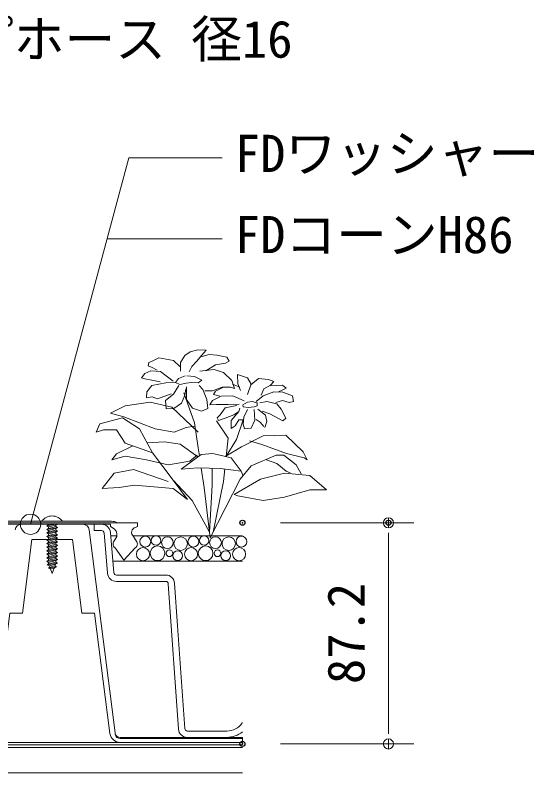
# Model space of a CAD drawing. Units: millimetres, scale not verified. Extents: x -1485 to 1485, y -1050 to 1050.
# Drawn here: x 624.8 to 829.2, y -178.8 to 120 of the extents above; entities that cross this region are included whole.
import ezdxf
from ezdxf.enums import TextEntityAlignment as Align

# ---------------------------------------------------------------- set-up
doc = ezdxf.new("R2010")
doc.units = ezdxf.units.MM
doc.header["$LTSCALE"] = 4
doc.header["$PDMODE"] = 32
doc.header["$PDSIZE"] = 2
doc.linetypes.add('USER1', pattern=[19.05, 12.7, -6.35])
for name, color, linetype, lineweight in [('0-0_0', 7, 'Continuous', 18), ('0-4_KUTAI', 3, 'Continuous', 18), ('0-5_BOUSUI', 1, 'Continuous', 18), ('0-7_dannnetu', 6, 'Continuous', 18), ('0-8_KANAMONO', 4, 'Continuous', 18), ('0-B_sunpo', 7, 'Continuous', 18), ('0-C_MOJI', 7, 'Continuous', 18), ('0-D_ecom', 7, 'Continuous', 18), ('1-0_GREEN', 4, 'Continuous', 18)]:
    doc.layers.add(name, color=color, linetype=linetype, lineweight=lineweight)
doc.layers.add('0-2_DEFPOINTS', color=7, linetype='Continuous')
doc.styles.add('ＭＳ ゴシック', font='')
doc.styles.get('ＭＳ ゴシック').set_extended_font_data('MS Gothic')

# ---------------------------------------------------------------- blocks, each defined once
blk = doc.blocks.new('_Dot')
at = {"layer": '0-0_0'}
for p, q in [((-0.5, 0), (-1, 0)), ((0.25, 0), (-0.25, 0))]:
    blk.add_line(p, q, dxfattribs=at)
blk.add_circle((0, 0), 0.25, dxfattribs=at)
blk = doc.blocks.new('D5')
at = {"layer": '0-2_DEFPOINTS'}
for p in [(2199.33, 969.799), (2256.83, 969.799), (2199.33, 882.599)]:
    blk.add_point(p, dxfattribs=at)
at = {"layer": '0-B_sunpo'}
for p, q in [((2214.33, 969.799), (2266.83, 969.799)), ((2256.83, 890.599), (2256.83, 961.799)), ((2214.33, 882.599), (2266.83, 882.599))]:
    blk.add_line(p, q, dxfattribs=at)
at = {"layer": '0-B_sunpo', "xscale": 8, "yscale": 8}
for p, rotation in [((2256.83, 969.799), 90), ((2256.83, 882.599), 270)]:
    blk.add_blockref('_Dot', p, dxfattribs=dict(at, rotation=rotation))
at = {"layer": '0-B_sunpo', "style": 'ＭＳ ゴシック'}
blk.add_text('87.2', height=14.66, rotation=90, dxfattribs=at).set_placement((2251.83, 906.199), align=Align.BOTTOM_LEFT)

msp = doc.modelspace()

# ---------------------------------------------------------------- linework, layer by layer
at = {"layer": '0-4_KUTAI'}
for q in [(-685.02, -168.801), (-424.846, -168.801)]:
    msp.add_line((714.33, -168.801), q, dxfattribs=at)
at = {"layer": '0-5_BOUSUI'}
msp.add_line((714.33, -168.801), (-685.02, -168.801), dxfattribs=at)
msp.add_lwpolyline([(714.33, -167.801), (539.33, -167.801), (539.33, -166.801), (714.33, -166.801)], dxfattribs=at)
at = {"layer": '0-7_dannnetu'}
msp.add_line((714.33, -178.801), (-685.02, -178.801), dxfattribs=at)
at = {"layer": '0-8_KANAMONO'}
for p, q in [((662.665, -79.601), (615.996, -79.601)), ((640.83, -80.801), (637.23, -81.401)), ((641.43, -82.101), (637.23, -82.801)), ((641.43, -83.501), (637.23, -84.201)), ((637.93, -80.997), (638.714, -80.801)), ((637.93, -80.997), (637.93, -80.801)), ((637.93, -81.805), (640.73, -81.105)), ((637.93, -82.397), (640.73, -81.697)), ((637.93, -83.205), (640.73, -82.505)), ((637.93, -83.797), (640.73, -83.097)), ((641.43, -84.901), (637.23, -85.601)), ((641.43, -86.301), (637.23, -87.001)), ((637.93, -84.605), (640.73, -83.905)), ((637.93, -85.197), (640.73, -84.497)), ((637.93, -86.005), (640.73, -85.305)), ((637.93, -86.597), (640.73, -85.897)), ((664.849, -85.555), (664.06, -86.947)), ((672.169, -86.947), (671.38, -85.555)), ((641.43, -87.701), (637.23, -88.401)), ((641.43, -89.101), (637.23, -89.801)), ((637.93, -87.405), (640.73, -86.705)), ((637.93, -87.997), (640.73, -87.297)), ((637.93, -88.805), (640.73, -88.105)), ((637.93, -89.397), (640.73, -88.697)), ((637.93, -90.205), (640.73, -89.505)), ((641.43, -90.501), (637.23, -91.201)), ((641.43, -91.901), (637.23, -92.601)), ((637.93, -90.797), (640.73, -90.097)), ((637.93, -91.605), (640.73, -90.905)), ((637.93, -92.197), (640.73, -91.497)), ((637.93, -93.005), (640.73, -92.305)), ((641.43, -93.301), (637.23, -94.001)), ((641.43, -94.701), (637.23, -95.401)), ((637.93, -93.597), (640.73, -92.897)), ((637.93, -94.405), (640.73, -93.705)), ((637.93, -94.997), (640.73, -94.297)), ((637.93, -95.805), (640.73, -95.105)), ((641.43, -96.101), (637.389, -96.774)), ((641.43, -96.101), (637.389, -96.774)), ((640.991, -97.574), (637.852, -98.097)), ((640.991, -97.574), (637.852, -98.097)), ((637.993, -96.381), (640.73, -95.697)), ((638.267, -97.164), (640.597, -96.582)), ((638.444, -97.668), (640.387, -97.183)), ((638.704, -98.412), (640.077, -98.068))]:
    msp.add_line(p, q, dxfattribs=at)
for points in [[(672.229, -82.043), (672.937, -81.701), (672.937, -80.201), (605.724, -80.201), (605.724, -81.701), (606.431, -82.043)], [(615.661, -82.043), (616.368, -81.701), (616.368, -80.801), (662.292, -80.801)], [(638.704, -98.412), (637.852, -98.097), (638.444, -97.668), (638.267, -97.164), (637.389, -96.774), (637.993, -96.381), (637.93, -96.201), (637.93, -95.805), (637.23, -95.401), (637.93, -94.997), (637.93, -94.405), (637.23, -94.001), (637.93, -93.597), (637.93, -93.005), (637.23, -92.601), (637.93, -92.197), (637.93, -91.605), (637.23, -91.201), (637.93, -90.797), (637.93, -90.205), (637.23, -89.801), (637.93, -89.397), (637.93, -88.805), (637.23, -88.401), (637.93, -87.997), (637.93, -87.405), (637.23, -87.001), (637.93, -86.597), (637.93, -86.005), (637.23, -85.601), (637.93, -85.197), (637.93, -84.605), (637.23, -84.201), (637.93, -83.797), (637.93, -83.205), (637.23, -82.801), (637.93, -82.397), (637.93, -81.805), (637.23, -81.401), (637.93, -80.997)], [(641.257, -80.801), (640.73, -81.105), (640.73, -81.697), (641.43, -82.101), (640.73, -82.505), (640.73, -83.097), (641.43, -83.501), (640.73, -83.905), (640.73, -84.497), (641.43, -84.901), (640.73, -85.305), (640.73, -85.897), (641.43, -86.301), (640.73, -86.705), (640.73, -87.297), (641.43, -87.701), (640.73, -88.105), (640.73, -88.697), (641.43, -89.101), (640.73, -89.505), (640.73, -90.097), (641.43, -90.501), (640.73, -90.905), (640.73, -91.497), (641.43, -91.901), (640.73, -92.305), (640.73, -92.897), (641.43, -93.301), (640.73, -93.705), (640.73, -94.297), (641.43, -94.701), (640.73, -95.105), (640.73, -95.697), (641.43, -96.101), (640.597, -96.582), (640.387, -97.183), (640.991, -97.574), (640.077, -98.068), (639.33, -100.201), (638.704, -98.412)], [(662.292, -80.801), (662.292, -81.701), (663, -82.043)], [(664.138, -90.115), (667.615, -95.001), (672.091, -90.115)]]:
    msp.add_lwpolyline(points, dxfattribs=at)
for centre, radius, start, end in [((639.33, -82.601), 5.1, 36.03188, 143.96812), ((662.665, -85.109), 5.508, 63.00853, 90), ((661.598, -85.024), 3.294, 350.73331, 64.81727), ((672.639, -84.001), 2, 101.81701, 230.98411), ((665.319, -88.501), 2, 129.0159, 233.82139), ((670.91, -88.501), 2, 306.17861, 50.9841)]:
    msp.add_arc(centre, radius, start, end, dxfattribs=at)
at = {"layer": '0-C_MOJI'}
msp.add_line((660.953, 31.713), (706.297, 31.713), dxfattribs=at)
msp.add_lwpolyline([(630.805, -80.801), (669.528, 63.713), (706.297, 63.713)], dxfattribs=at)
msp.add_circle((630.805, -80.801), 4, dxfattribs=at)
at = {"layer": '0-D_ecom', "color": 150}
for p, q in [((651.429, -80.801), (627.232, -80.801)), ((664.108, -163.054), (653.908, -82.985)), ((664.171, -163.554), (664.108, -163.054)), ((714.33, -165.301), (666.155, -165.301))]:
    msp.add_line(p, q, dxfattribs=at)
at = {"layer": '0-D_ecom'}
for p, q in [((656.83, -80.801), (655.83, -80.801)), ((659.786, -84.215), (661.157, -100.102)), ((663.648, -99.887), (662.277, -84)), ((663.252, -95.301), (714.33, -95.301)), ((684.097, -100.801), (664.644, -100.801)), ((685.095, -104.231), (689.103, -161.545)), ((714.33, -159.064), (714.279, -159.136)), ((708.159, -162.301), (692.594, -162.301)), ((692.594, -164.801), (708.159, -164.801))]:
    msp.add_line(p, q, dxfattribs=at)
at = {"layer": '0-D_ecom', "color": 3, "linetype": 'USER1'}
for p, q in [((662.389, -85.301), (664.881, -85.301)), ((671.119, -85.301), (714.33, -85.301))]:
    msp.add_line(p, q, dxfattribs=at)
at = {"layer": '0-D_ecom', "color": 1}
msp.add_line((714.33, -167.801), (-210.67, -167.801), dxfattribs=at)
at = {"layer": '0-D_ecom'}
for points in [[(658.79, -80.801), (655.83, -80.801), (655.83, -83.301), (658.79, -83.301)], [(664.644, -103.301), (673.078, -103.301), (684.097, -103.301)], [(691.596, -161.371), (688.76, -120.801), (687.589, -104.057)]]:
    msp.add_lwpolyline(points, dxfattribs=at)
at = {"layer": '0-D_ecom', "color": 150}
for points in [[(616.537, -163.306), (622.588, -115.801), (627.628, -115.801), (631.323, -86.801), (637.577, -86.801)], [(640.73, -86.801), (647.338, -86.801), (651.032, -115.801), (656.072, -115.801), (662.124, -163.306)], [(666.092, -166.801), (714.33, -166.801), (714.33, -164.801), (666.092, -164.801)]]:
    msp.add_lwpolyline(points, dxfattribs=at)
at = {"layer": '0-D_ecom'}
for centre, radius in [((676.038, -87.632), 2.127), ((680.257, -87.193), 1.865), ((684.762, -88.033), 2.322), ((689.985, -88.444), 2.658), ((694.981, -87.632), 2.127), ((699.2, -87.193), 1.865), ((703.705, -88.033), 2.322), ((708.928, -88.444), 2.658), ((713.924, -87.632), 2.127), ((680.858, -92.215), 2.903), ((699.801, -92.215), 2.903), ((675.123, -92.575), 2.579), ((685.522, -92.233), 1.311), ((688.813, -93.175), 1.925), ((694.065, -92.575), 2.579), ((704.465, -92.233), 1.311), ((707.756, -93.175), 1.925), ((713.008, -92.575), 2.579)]:
    msp.add_circle(centre, radius, dxfattribs=at)
at = {"layer": '0-D_ecom', "color": 150}
for centre, radius, start, end in [((627.232, -83.301), 2.5, 90, 172.7407), ((651.429, -83.301), 2.5, 7.2593, 90), ((666.092, -162.801), 4, 187.2593, 270), ((666.092, -162.801), 2, 187.2593, 270), ((666.155, -163.301), 2, 187.2593, 270)]:
    msp.add_arc(centre, radius, start, end, dxfattribs=at)
at = {"layer": '0-D_ecom'}
for centre, radius, start, end in [((658.79, -84.301), 3.5, 4.93185, 90), ((658.79, -84.301), 1, 4.93181, 90), ((664.644, -99.801), 3.5, 184.93181, 270), ((664.644, -99.801), 1, 184.93185, 270), ((684.097, -104.301), 3.5, 4.00001, 90), ((684.097, -104.301), 1, 4, 90), ((708.159, -154.801), 7.5, 270, 324.68874), ((692.594, -161.301), 3.5, 184, 270), ((692.594, -161.301), 1, 183.99999, 270), ((708.159, -154.801), 10, 270, 308.10605)]:
    msp.add_arc(centre, radius, start, end, dxfattribs=at)
at = {"layer": '1-0_GREEN'}
for p, q in [((689.959, -16.992), (691.584, -14.23)), ((691.584, -14.23), (693.696, -12.767)), ((693.696, -12.767), (696.783, -11.955)), ((698.246, -14.23), (696.296, -16.504)), ((696.783, -11.955), (700.033, -12.117)), ((697.921, -14.717), (701.17, -13.905)), ((700.033, -12.117), (698.246, -14.23)), ((701.17, -13.905), (704.258, -14.067)), ((704.258, -14.067), (708.157, -14.879)), ((677.447, -16.992), (677.122, -18.292)), ((678.422, -16.667), (677.447, -16.992)), ((681.347, -15.204), (678.422, -16.667)), ((687.196, -16.179), (681.347, -15.204)), ((689.634, -18.617), (687.196, -16.179)), ((689.959, -20.404), (689.959, -16.992)), ((696.296, -16.504), (694.346, -18.617)), ((707.67, -17.317), (703.77, -17.967)), ((678.259, -20.242), (675.822, -21.379)), ((677.122, -18.292), (678.747, -18.942)), ((682.018, -20.508), (678.259, -20.242)), ((678.747, -18.942), (680.697, -20.079)), ((686.988, -24.424), (682.018, -20.508)), ((694.346, -18.617), (693.371, -20.729)), ((697.596, -20.404), (703.12, -19.754)), ((703.77, -17.967), (699.87, -20.242)), ((703.12, -19.754), (706.858, -20.892)), ((706.858, -20.892), (710.107, -24.141)), ((675.822, -21.379), (674.522, -23.004)), ((674.522, -23.004), (675.822, -23.491)), ((675.822, -23.491), (678.584, -23.979)), ((689.096, -23.37), (687.891, -24.876)), ((691.807, -22.315), (689.096, -23.37)), ((695.421, -22.466), (692.409, -22.315)), ((698.282, -23.972), (695.421, -22.466)), ((716.282, -23.004), (712.382, -21.704)), ((712.382, -21.704), (712.545, -25.441)), ((717.744, -25.604), (716.282, -23.004)), ((717.582, -25.766), (720.669, -23.329)), ((720.669, -23.329), (724.569, -23.654)), ((724.569, -23.654), (726.681, -24.466)), ((678.554, -26.08), (676.691, -28.626)), ((684.126, -25.026), (678.554, -26.08)), ((678.584, -23.979), (681.834, -24.629)), ((687.891, -24.876), (684.126, -25.026)), ((689.246, -26.08), (687.138, -29.544)), ((687.891, -24.876), (689.698, -25.629)), ((689.698, -25.629), (692.108, -25.177)), ((692.108, -25.177), (694.367, -24.876)), ((692.258, -26.532), (692.258, -31.652)), ((694.367, -24.876), (696.927, -25.026)), ((696.927, -25.026), (698.282, -23.972)), ((698.734, -27.586), (697.228, -26.08)), ((702.499, -28.189), (706.37, -26.741)), ((706.858, -26.741), (703.77, -28.366)), ((706.37, -26.741), (709.62, -26.741)), ((711.245, -27.229), (709.62, -26.741)), ((710.107, -24.141), (711.245, -27.229)), ((713.357, -26.741), (710.432, -25.604)), ((712.545, -25.441), (713.52, -28.041)), ((716.282, -29.666), (717.582, -25.766)), ((722.781, -27.391), (725.381, -25.929)), ((725.381, -25.929), (726.681, -24.466)), ((725.381, -26.254), (730.093, -25.929)), ((730.093, -25.929), (731.556, -27.066)), ((676.691, -28.626), (676.528, -30.738)), ((680.813, -31.351), (686.235, -29.393)), ((687.138, -29.544), (683.976, -31.954)), ((690.301, -33.008), (691.656, -29.845)), ((691.231, -28.91), (695.487, -40.733)), ((691.656, -29.845), (691.957, -27.436)), ((700.24, -31.652), (698.734, -27.586)), ((699.487, -28.189), (702.499, -28.189)), ((703.77, -28.366), (702.958, -29.666)), ((702.958, -29.666), (705.395, -30.316)), ((721.644, -29.829), (722.781, -27.391)), ((722.456, -30.153), (726.681, -28.529)), ((726.681, -28.529), (730.256, -28.691)), ((729.931, -27.879), (728.469, -28.529)), ((731.556, -27.066), (729.931, -27.879)), ((730.256, -28.691), (733.993, -30.153)), ((677.99, -32.693), (668.059, -34.112)), ((678.803, -30.576), (676.528, -30.901)), ((686.502, -34.585), (677.99, -32.693)), ((680.813, -31.351), (678.803, -30.576)), ((683.976, -31.954), (684.277, -35.267)), ((692.258, -31.652), (694.668, -34.966)), ((700.692, -35.116), (700.24, -31.652)), ((702.47, -31.941), (701.495, -33.728)), ((705.883, -30.316), (702.47, -31.941)), ((710.595, -30.153), (705.883, -30.316)), ((714.982, -32.103), (710.595, -30.153)), ((714.495, -33.728), (716.282, -32.591)), ((716.282, -32.591), (718.232, -32.428)), ((718.232, -32.428), (719.857, -32.916)), ((719.694, -32.428), (722.456, -30.153)), ((721.157, -32.916), (723.919, -32.428)), ((723.919, -32.428), (727.819, -33.241)), ((730.093, -31.941), (727.494, -32.753)), ((732.693, -32.753), (730.093, -31.941)), ((684.277, -35.267), (687.289, -35.116)), ((696.906, -44.516), (686.502, -34.585)), ((687.289, -35.116), (690.301, -33.008)), ((694.668, -34.966), (698.132, -36.17)), ((698.132, -36.17), (700.692, -35.116)), ((701.495, -33.728), (704.095, -33.566)), ((704.095, -33.566), (708.645, -33.566)), ((707.507, -34.866), (705.558, -37.628)), ((712.057, -33.891), (707.507, -34.866)), ((708.645, -33.566), (713.032, -33.403)), ((714.495, -33.728), (714.657, -34.541)), ((714.657, -34.541), (716.607, -34.703)), ((716.282, -35.516), (714.819, -38.603)), ((720.344, -35.353), (723.431, -37.79)), ((727.819, -33.241), (729.606, -35.353)), ((667.586, -38.368), (679.881, -43.097)), ((707.507, -38.928), (710.92, -37.628)), ((722.132, -36.166), (725.056, -37.303)), ((725.056, -37.303), (728.469, -39.09)), ((658.127, -41.206), (656.709, -44.516)), ((667.113, -38.841), (658.127, -41.206)), ((673.734, -43.097), (667.113, -38.841)), ((695.487, -40.733), (696.906, -50.664)), ((708.729, -46.881), (704.095, -40.065)), ((704.908, -39.903), (707.507, -38.928)), ((712.039, -47.354), (714.657, -39.578)), ((712.87, -39.578), (714.657, -39.578)), ((728.469, -39.09), (730.256, -40.065)), ((656.709, -44.516), (659.546, -43.57)), ((659.546, -43.57), (664.748, -43.57)), ((664.748, -43.57), (668.059, -48.772)), ((678.936, -52.556), (673.734, -43.097)), ((679.881, -43.097), (687.448, -44.516)), ((687.448, -44.516), (692.177, -42.624)), ((692.177, -42.624), (695.487, -42.152)), ((715.144, -43.153), (717.744, -42.828)), ((708.729, -46.881), (707.929, -54.079)), ((712.039, -47.354), (707.952, -53.87)), ((722.444, -45.935), (713.931, -50.191)), ((722.444, -45.935), (731.393, -45.59)), ((731.393, -45.59), (738.218, -52.252)), ((671.126, -49.839), (664.748, -53.029)), ((668.059, -48.772), (678.936, -52.556)), ((683.665, -48.299), (676.816, -48.702)), ((689.813, -49.245), (683.665, -48.299)), ((696.795, -54.174), (689.813, -49.245)), ((696.906, -50.664), (697.374, -53.748)), ((713.931, -50.191), (707.783, -53.974)), ((717.094, -47.865), (721.969, -49.327)), ((721.969, -49.327), (731.718, -52.902)), ((664.748, -53.029), (662.857, -55.393)), ((678.936, -52.556), (686.975, -63.433)), ((698.083, -53.227), (690.121, -59.077)), ((702.633, -52.902), (698.083, -53.227)), ((709.945, -54.527), (702.633, -52.902)), ((717.714, -57.758), (727.646, -53.501)), ((727.646, -53.501), (730.581, -53.552)), ((730.581, -53.552), (735.456, -57.289)), ((731.718, -52.902), (738.705, -54.527)), ((738.218, -52.252), (739.843, -55.339)), ((662.857, -55.393), (668.059, -53.974)), ((668.059, -53.974), (676.571, -55.393)), ((676.571, -55.393), (685.083, -57.285)), ((713.845, -59.889), (709.945, -54.527)), ((723.756, -55.339), (727.819, -56.802)), ((738.705, -54.527), (739.843, -55.339)), ((671.369, -59.176), (663.802, -60.595)), ((685.083, -63.906), (671.369, -59.176)), ((690.121, -59.077), (696.783, -58.589)), ((696.783, -58.589), (705.72, -58.752)), ((698.111, -58.613), (699.271, -66.27)), ((702.39, -58.691), (702.39, -65.365)), ((705.72, -58.752), (713.845, -59.889)), ((707.384, -58.985), (706.837, -63.906)), ((713.458, -62.96), (717.714, -57.758)), ((727.819, -56.802), (731.556, -59.889)), ((735.456, -57.289), (737.406, -60.864)), ((663.802, -60.595), (659.073, -66.743)), ((713.845, -59.889), (714.657, -61.676)), ((721.498, -62.96), (730.956, -60.595)), ((730.956, -60.595), (740.887, -61.541)), ((731.556, -59.889), (733.181, -60.539)), ((665.694, -66.27), (671.842, -65.324)), ((671.842, -65.324), (686.975, -66.743)), ((686.975, -63.433), (694.542, -71.472)), ((686.975, -63.433), (692.65, -70.999)), ((702.39, -65.365), (701.37, -83.906)), ((701.635, -86.132), (713.458, -62.96)), ((706.837, -63.906), (702.771, -83.906)), ((711.094, -69.108), (721.498, -62.96)), ((659.073, -66.743), (665.694, -66.27)), ((686.975, -66.743), (692.65, -70.999)), ((699.271, -66.27), (701.635, -86.132)), ((740.887, -67.216), (730.956, -70.053)), ((694.542, -71.472), (701.37, -83.906)), ((712.512, -69.58), (711.094, -69.108)), ((722.444, -71.472), (712.512, -69.58)), ((730.956, -70.053), (722.444, -71.472))]:
    msp.add_line(p, q, dxfattribs=at)
for points in [[(708.157, -14.879), (709.132, -16.504), (707.67, -17.317)], [(716.607, -34.703), (718.882, -34.541), (720.182, -34.053), (720.182, -32.753)], [(733.993, -30.153), (734.481, -32.428), (732.693, -32.753)], [(668.059, -34.112), (662.384, -36.949), (667.586, -38.368)], [(710.92, -37.628), (712.87, -36.328), (713.357, -35.028)], [(717.744, -42.828), (719.207, -39.74), (718.882, -35.516)], [(729.606, -35.353), (731.393, -38.928), (730.256, -40.065)], [(705.558, -37.628), (704.42, -38.765), (704.908, -39.903)], [(712.87, -36.328), (709.945, -39.903), (709.945, -42.99), (711.407, -42.015), (712.87, -39.578)], [(714.819, -38.603), (714.657, -41.365), (715.144, -43.153)], [(723.431, -37.79), (723.919, -40.228), (723.106, -42.665)], [(719.694, -39.415), (721.319, -40.553), (722.781, -42.178)], [(685.083, -57.285), (693.596, -55.866), (696.433, -53.501)], [(740.887, -61.541), (747.508, -67.216), (740.887, -67.216)]]:
    msp.add_lwpolyline(points, dxfattribs=at)

# ---------------------------------------------------------------- block references
at = {"layer": '0-B_sunpo'}
msp.add_blockref('D5', (-1485, -1050), dxfattribs=at)

# ---------------------------------------------------------------- texts
at = {"layer": '0-C_MOJI', "style": 'ＭＳ ゴシック'}
for s, p in [('FDドリップホース 径16', (524.23, 98.785)), ('FDワッシャー', (711.297, 53.713)), ('FDコーンH86', (711.297, 21.713))]:
    msp.add_text(s, height=14.66, dxfattribs=at).set_placement(p, align=Align.BOTTOM_LEFT)

doc.saveas('drawing.dxf')
